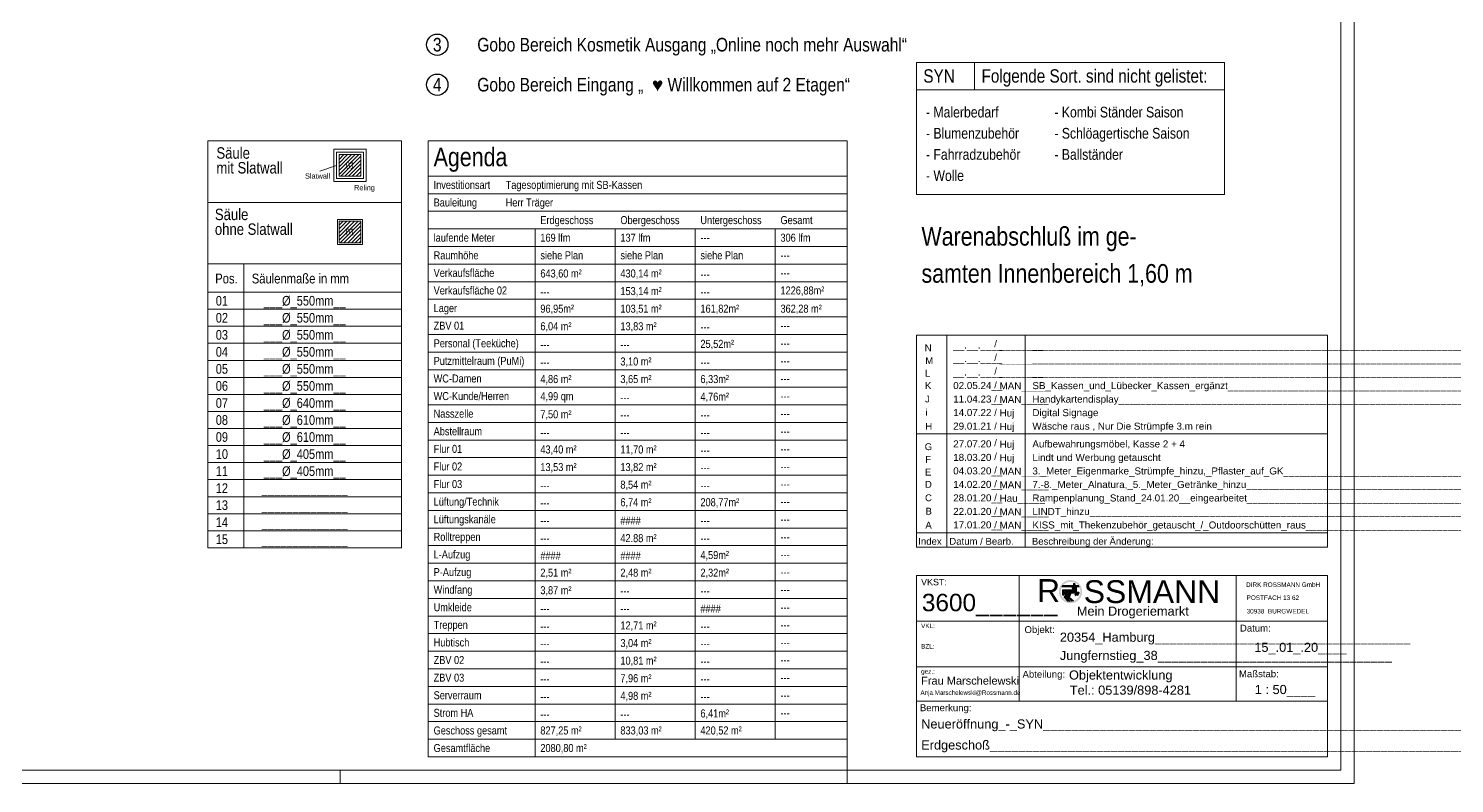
# Model space of a CAD drawing. Header units: millimetres. Extents: x 2027740 to 2136289, y -1533552 to -1491502.
# Drawn here: x 2092899 to 2119624, y -1533552 to -1519395 of the extents above; entities that cross this region are included whole.
import ezdxf
from ezdxf.enums import TextEntityAlignment as Align

# ---------------------------------------------------------------- set-up
doc = ezdxf.new("R2010")
doc.units = ezdxf.units.MM
doc.header["$MEASUREMENT"] = 0
doc.linetypes.add('DGN Style 1', pattern=[2205.244263, 3.669292, -2201.574972])
for name, color, linetype, lineweight in [('10_Einrichtung', 7, 'Continuous', 0), ('10_Einrichtung (Construction)', 7, 'Continuous', 0), ('12_Deko', 7, 'Continuous', 0), ('20_Sortimentierung', 7, 'Continuous', 0), ('20_Sortimentierung (Construction)', 7, 'Continuous', 0), ('99_Zeichenkopf', 7, 'Continuous', 0), ('99_Zeichenkopf (Construction)', 7, 'Continuous', 0)]:
    doc.layers.add(name, color=color, linetype=linetype, lineweight=lineweight)
doc.styles.add('Rossmann', font='ARIALN.TTF', dxfattribs={"height": 100})
doc.styles.add('Style-Arial', font='arial.ttf')
doc.styles.add('Style-Arial Narrow', font='ARIALN.TTF')

# ---------------------------------------------------------------- blocks, each defined once
blk = doc.blocks.new('WA')
at = {"layer": '10_Einrichtung (Construction)', "color": 5, "linetype": 'Continuous', "lineweight": 0, "style": 'Style-Arial Narrow'}
for s, p in [('Warenabschluß im ge-', (93, 206)), ('samten Innenbereich 1,60 m', (93, -490))]:
    blk.add_text(s, height=350, dxfattribs=at).set_placement(p)
blk = doc.blocks.new('Säule')
at = {"layer": '99_Zeichenkopf', "linetype": 'Continuous', "lineweight": 0}
h = blk.add_hatch(dxfattribs=at)
h.set_pattern_fill('HATCH', color=9, style=0, pattern_type=2)
h.set_pattern_definition([(45, (-836.46, 7182.084), (-35.3553, 35.3553), [])])
h.paths.add_polyline_path([(-1173, 7374), (-762, 7374), (-762, 6967), (-1173, 6967)])
h = blk.add_hatch(dxfattribs=at)
h.set_pattern_fill('HATCH', color=9, style=0, pattern_type=2)
h.set_pattern_definition([(45, (-883.403, 6113.01), (-35.3553, 35.3553), [])])
h.paths.add_polyline_path([(-1173, 6125), (-762, 6125), (-762, 5718), (-1173, 5718)])
at = {"layer": '99_Zeichenkopf', "color": 5, "linetype": 'Continuous', "lineweight": 0}
blk.add_line((-1218, 7170), (-1533, 7061), dxfattribs=at)
at = {"layer": '99_Zeichenkopf', "color": 253, "linetype": 'Continuous', "lineweight": 13, "flags": 128}
blk.add_lwpolyline([(-1273, 7474), (-662, 7474), (-662, 6867), (-1273, 6867)], close=True, dxfattribs=at)
at = {"layer": '99_Zeichenkopf', "color": 5, "linetype": 'Continuous', "lineweight": 13, "flags": 128}
blk.add_lwpolyline([(-1218, 7419), (-717, 7419), (-717, 6922), (-1218, 6922)], close=True, dxfattribs=at)
at = {"layer": '99_Zeichenkopf', "color": 9, "linetype": 'Continuous', "lineweight": 0, "flags": 128}
for points in [[(-1173, 7374), (-762, 7374), (-762, 6967), (-1173, 6967)], [(-1173, 6125), (-762, 6125), (-762, 5718), (-1173, 5718)]]:
    blk.add_lwpolyline(points, close=True, dxfattribs=at)
at = {"layer": '99_Zeichenkopf', "color": 7, "linetype": 'Continuous', "lineweight": 0, "flags": 128}
for points in [[(-1173, 7374), (-762, 7374), (-762, 6967), (-1173, 6967)], [(-1173, 6125), (-762, 6125), (-762, 5718), (-1173, 5718)]]:
    blk.add_lwpolyline(points, close=True, dxfattribs=at)
at = {"layer": '99_Zeichenkopf', "color": 7, "linetype": 'Continuous', "lineweight": 13, "flags": 128}
blk.add_lwpolyline([(-1203, 6155), (-732, 6155), (-732, 5688), (-1203, 5688)], close=True, dxfattribs=at)
at = {"layer": '99_Zeichenkopf (Construction)', "color": 7, "linetype": 'Continuous', "lineweight": 0, "flags": 128}
for points in [[(-3634, 7630), (0, 7630), (0, 6477), (-3634, 6477)], [(-3634, 6477), (0, 6477), (0, 5324), (-3634, 5324)], [(-3634, 5324), (-2955, 5324), (-2955, 0), (-3634, 0)], [(-3634, 5324), (0, 5324), (0, 4792), (-3634, 4792)], [(-3634, 4792), (0, 4792), (0, 4473), (-3634, 4473)], [(0, 4792), (-2955, 4792), (-2955, 0), (0, 0)], [(-3634, 4473), (0, 4473), (0, 4153), (-3634, 4153)], [(-3634, 4153), (0, 4153), (0, 3834), (-3634, 3834)], [(-3634, 3834), (0, 3834), (0, 3514), (-3634, 3514)], [(-3634, 3514), (0, 3514), (0, 3195), (-3634, 3195)], [(-3634, 3195), (0, 3195), (0, 2875), (-3634, 2875)], [(-3634, 2875), (0, 2875), (0, 2556), (-3634, 2556)], [(-3634, 2556), (0, 2556), (0, 2236), (-3634, 2236)], [(-3634, 2236), (0, 2236), (0, 1917), (-3634, 1917)], [(-3634, 1917), (0, 1917), (0, 1597), (-3634, 1597)], [(-3634, 1597), (0, 1597), (0, 1278), (-3634, 1278)], [(-3634, 1278), (0, 1278), (0, 958), (-3634, 958)], [(-3634, 958), (0, 958), (0, 639), (-3634, 639)], [(-3634, 639), (0, 639), (0, 319), (-3634, 319)], [(-3634, 319), (0, 319), (0, 0), (-3634, 0)]]:
    blk.add_lwpolyline(points, close=True, dxfattribs=at)
at = {"layer": '99_Zeichenkopf', "color": 5, "linetype": 'Continuous', "lineweight": 13, "style": 'Rossmann'}
for p in [(-968, 7170), (-968, 5922)]:
    blk.add_text('01', height=122.4, dxfattribs=at).set_placement(p, align=Align.MIDDLE_CENTER)
blk.add_text('Slatwall', height=100, dxfattribs=at).set_placement((-1811, 7022), align=Align.TOP_LEFT)
at = {"layer": '99_Zeichenkopf', "color": 253, "linetype": 'Continuous', "lineweight": 13, "style": 'Rossmann'}
blk.add_text('Reling', height=100, dxfattribs=at).set_placement((-891, 6804), align=Align.TOP_LEFT)
at = {"layer": '99_Zeichenkopf', "color": 7, "linetype": 'Continuous', "lineweight": 0, "style": 'Rossmann'}
for s, height, p in [('Säule', 214.2, (-3500, 6359)), ('ohne Slatwall', 214.22, (-3500, 6082))]:
    blk.add_text(s, height=height, dxfattribs=at).set_placement(p, align=Align.TOP_LEFT)
at = {"layer": '99_Zeichenkopf', "color": 7, "linetype": 'Continuous', "lineweight": 0, "insert": (-3471, 7510), "char_height": 214.22, "attachment_point": 1, "line_spacing_factor": 0.776525, "style": 'Rossmann'}
blk.add_mtext('Säule\\Pmit Slatwall', dxfattribs=at)
at = {"layer": '99_Zeichenkopf', "color": 7, "linetype": 'Continuous', "lineweight": 0, "style": 'Style-Arial Narrow'}
for p in [(-1817, 4632), (-1817, 4313), (-1817, 3993), (-1817, 3674), (-1817, 3354), (-1817, 3035), (-1817, 2715), (-1817, 2396), (-1817, 2077), (-1817, 1757), (-1817, 1438), (-1817, 1118), (-1817, 799), (-1817, 479), (-1817, 160)]:
    blk.add_attdef('Säule_0', text='', height=180, dxfattribs=at).set_placement(p, align=Align.MIDDLE_CENTER)
at = {"layer": '99_Zeichenkopf (Construction)', "color": 7, "linetype": 'Continuous', "lineweight": 0}
for s, height, style, p in [('Pos.', 183.6, 'Style-Arial Narrow', (-3283, 5049)), ('Säulenmaße in mm', 183.61, 'Rossmann', (-1897, 5049)), ('01', 180, 'Rossmann', (-3369, 4632)), ('02', 180, 'Style-Arial Narrow', (-3369, 4313)), ('03', 180, 'Style-Arial Narrow', (-3369, 3993)), ('04', 180, 'Style-Arial Narrow', (-3369, 3674)), ('05', 180, 'Style-Arial Narrow', (-3369, 3354)), ('06', 180, 'Style-Arial Narrow', (-3369, 3035)), ('07', 180, 'Style-Arial Narrow', (-3369, 2715)), ('08', 180, 'Style-Arial Narrow', (-3369, 2396)), ('09', 180, 'Style-Arial Narrow', (-3369, 2077)), ('10', 180, 'Style-Arial Narrow', (-3369, 1757)), ('11', 180, 'Style-Arial Narrow', (-3369, 1438)), ('12', 180, 'Style-Arial Narrow', (-3369, 1118)), ('13', 180, 'Style-Arial Narrow', (-3369, 799)), ('14', 180, 'Style-Arial Narrow', (-3369, 479)), ('15', 180, 'Style-Arial Narrow', (-3369, 160))]:
    blk.add_text(s, height=height, dxfattribs=dict(at, style=style)).set_placement(p, align=Align.MIDDLE_CENTER)
blk = doc.blocks.new('A0+1')
at = {"layer": '99_Zeichenkopf', "lineweight": 0}
for p, q in [((-18750, -250), (-18750, 0)), ((-9250, -250), (-9250, 250))]:
    blk.add_line(p, q, dxfattribs=at)
at = {"layer": '99_Zeichenkopf', "lineweight": 0, "flags": 128}
for points in [[(-67250, 41800), (250, 41800), (250, -250), (-67250, -250)], [(-66250, 41550), (0, 41550), (0, 0), (-66250, 0)]]:
    blk.add_lwpolyline(points, close=True, dxfattribs=at)
blk = doc.blocks.new('SYN')
at = {"layer": '20_Sortimentierung (Construction)', "color": 7, "lineweight": 13}
for p, q in [((1087, 0), (1087, -515)), ((0, -2474), (5769, -2474))]:
    blk.add_line(p, q, dxfattribs=at)
at = {"layer": '20_Sortimentierung (Construction)', "color": 7, "linetype": 'Continuous', "lineweight": 13}
for p, q in [((0, -515), (0, -2474)), ((5769, -515), (5769, -2474))]:
    blk.add_line(p, q, dxfattribs=at)
at = {"layer": '20_Sortimentierung (Construction)', "color": 7, "linetype": 'Continuous', "lineweight": 13, "flags": 128}
blk.add_lwpolyline([(0, 0), (5769, 0), (5769, -515), (0, -515)], close=True, dxfattribs=at)
at = {"layer": '20_Sortimentierung (Construction)', "color": 7, "linetype": 'Continuous', "lineweight": 13, "style": 'Rossmann'}
blk.add_text('SYN', height=250, dxfattribs=at).set_placement((128, -128), align=Align.TOP_LEFT)
at = {"layer": '20_Sortimentierung (Construction)', "color": 5, "linetype": 'Continuous', "lineweight": 13, "style": 'Rossmann'}
blk.add_text('Folgende Sort. sind nicht gelistet:', height=250, dxfattribs=at).set_placement((1218, -128), align=Align.TOP_LEFT)
at = {"layer": '20_Sortimentierung (Construction)', "color": 7, "lineweight": 13, "char_height": 200, "attachment_point": 1, "line_spacing_factor": 1.190551, "style": 'Rossmann'}
for s, insert in [('- Malerbedarf\\P- Blumenzubehör\\P- Fahrradzubehör\\P- Wolle', (177, -831)), ('- Kombi Ständer Saison\\P- Schlöagertische Saison\\P- Ballständer\\P', (2583, -831))]:
    blk.add_mtext(s, dxfattribs=dict(at, insert=insert))
blk = doc.blocks.new('*U709')
at = {"layer": '99_Zeichenkopf (Construction)', "color": 7, "linetype": 'Continuous', "lineweight": 13}
for p, q in [((-3925, 5750), (-3925, -5800)), ((-3925, 5750), (3925, 5750)), ((3925, 5750), (3925, -5800)), ((-3925, 5090), (3925, 5090)), ((-3925, 4760), (3925, 4760)), ((-3925, 4430), (3925, 4430)), ((-1925, 4100), (-1925, -5800)), ((-425, 4100), (-425, -5470)), ((1075, 4100), (1075, -5470)), ((2575, 4100), (2575, -5470)), ((-3925, -5140), (3925, -5140)), ((-3925, -5470), (3925, -5470)), ((-3925, -5800), (3925, -5800))]:
    blk.add_line(p, q, dxfattribs=at)
at = {"layer": '99_Zeichenkopf (Construction)', "color": 7, "linetype": 'Continuous', "lineweight": 0}
for p, q in [((-3925, 4100), (3925, 4100)), ((-3925, 3770), (3925, 3770)), ((-3925, 3440), (3925, 3440)), ((-3925, 3110), (3925, 3110)), ((-3925, 2780), (3925, 2780)), ((-3925, 2450), (3925, 2450)), ((-3925, 2120), (3925, 2120)), ((-3925, 1790), (3925, 1790)), ((-3925, 1460), (3925, 1460)), ((-3925, 1130), (3925, 1130)), ((-3925, 800), (3925, 800)), ((-3925, 470), (3925, 470)), ((-3925, 140), (3925, 140)), ((-3925, -190), (3925, -190)), ((-3925, -520), (3925, -520)), ((-3925, -850), (3925, -850)), ((-3925, -1180), (3925, -1180)), ((-3925, -1510), (3925, -1510)), ((-3925, -1840), (3925, -1840)), ((-3925, -2170), (3925, -2170)), ((-3925, -2500), (3925, -2500)), ((-3925, -2830), (3925, -2830)), ((-3925, -3160), (3925, -3160)), ((-3925, -3490), (3925, -3490)), ((-3925, -3820), (3925, -3820)), ((-3925, -3820), (3925, -3820)), ((-3925, -4150), (3925, -4150)), ((-3925, -4480), (3925, -4480)), ((-3925, -4810), (3925, -4810))]:
    blk.add_line(p, q, dxfattribs=at)
at = {"layer": '99_Zeichenkopf (Construction)', "color": 1, "linetype": 'Continuous', "lineweight": 13, "style": 'Style-Arial Narrow'}
blk.add_text('Agenda', height=350, dxfattribs=at).set_placement((-3825, 5450), align=Align.MIDDLE_LEFT)
at = {"layer": '99_Zeichenkopf (Construction)', "color": 7, "linetype": 'Continuous', "lineweight": 0, "style": 'Style-Arial Narrow'}
for s, p in [('Investitionsart', (-3825, 4925)), ('Tagesoptimierung mit SB-Kassen', (-2475, 4925)), ('Bauleitung', (-3825, 4595)), ('Herr Träger', (-2475, 4595)), ('Erdgeschoss', (-1825, 4265)), ('Obergeschoss', (-325, 4265)), ('Untergeschoss', (1175, 4265)), ('Gesamt', (2675, 4265)), ('laufende Meter', (-3825, 3935)), ('169 lfm', (-1825, 3935)), ('137 lfm', (-325, 3935)), ('306 lfm', (2675, 3935)), ('---', (1175, 3935)), ('Raumhöhe', (-3825, 3605)), ('siehe Plan', (-1825, 3605)), ('siehe Plan', (-325, 3605)), ('siehe Plan', (1175, 3605)), ('---', (2675, 3605)), ('Verkaufsfläche', (-3825, 3275)), ('---', (2675, 3275)), ('Verkaufsfläche 02', (-3825, 2945)), ('1226,88m²', (2675, 2945)), ('Lager', (-3825, 2615)), ('ZBV 01', (-3825, 2285)), ('---', (2675, 2285)), ('Personal (Teeküche)', (-3825, 1955)), ('---', (2675, 1955)), ('Putzmittelraum (PuMi)', (-3825, 1625)), ('---', (2675, 1625)), ('WC-Damen', (-3825, 1295)), ('---', (2675, 1295)), ('WC-Kunde/Herren', (-3825, 965)), ('---', (2675, 965)), ('Nasszelle', (-3825, 635)), ('---', (2675, 635)), ('Abstellraum', (-3825, 305)), ('---', (2675, 305)), ('Flur 01', (-3825, -25)), ('---', (2675, -25)), ('Flur 02', (-3825, -355)), ('---', (2675, -355)), ('Flur 03', (-3825, -685)), ('---', (2675, -685)), ('Lüftung/Technik', (-3825, -1015)), ('---', (2675, -1015)), ('Lüftungskanäle', (-3825, -1345)), ('Rolltreppen', (-3825, -1675)), ('---', (2675, -1345)), ('---', (2675, -1675)), ('L-Aufzug', (-3825, -2005)), ('---', (2675, -2005)), ('P-Aufzug', (-3825, -2335)), ('---', (2675, -2335)), ('Windfang', (-3825, -2665)), ('Umkleide', (-3825, -2995)), ('---', (2675, -2665)), ('---', (2675, -2995)), ('Treppen', (-3825, -3325)), ('---', (2675, -3325)), ('Hubtisch', (-3825, -3655)), ('---', (2675, -3655)), ('ZBV 02', (-3825, -3985)), ('---', (2675, -3985)), ('ZBV 03', (-3825, -4315)), ('---', (2675, -4315)), ('Serverraum', (-3825, -4645)), ('---', (2675, -4645)), ('Strom HA', (-3825, -4975)), ('---', (2675, -4975)), ('Geschoss gesamt', (-3825, -5305)), ('827,25 m²', (-1825, -5305)), ('833,03 m²', (-325, -5305)), ('420,52 m²', (1175, -5305)), ('Gesamtfläche', (-3825, -5635)), ('2080,80 m²', (-1825, -5635))]:
    blk.add_text(s, height=150, dxfattribs=at).set_placement(p, align=Align.MIDDLE_LEFT)
at = {"layer": '99_Zeichenkopf (Construction)', "color": 7, "linetype": 'Continuous', "insert": (-1825, 3250), "char_height": 150, "attachment_point": 4, "line_spacing_factor": 0.6, "style": 'Style-Arial Narrow'}
blk.add_mtext('643,60 m²', dxfattribs=at)
at = {"layer": '99_Zeichenkopf (Construction)', "color": 7, "linetype": 'Continuous', "lineweight": 0, "char_height": 150, "attachment_point": 4, "line_spacing_factor": 0.6, "style": 'Style-Arial Narrow'}
for s, insert in [('430,14 m²', (-325, 3250)), ('---', (1175, 3250)), ('153,14 m²', (-325, 2920)), ('---', (-1825, 2920)), ('96,95m²', (-1825, 2590)), ('103,51 m²', (-325, 2590)), ('---', (1175, 2920)), ('161,82m²', (1175, 2590)), ('362,28 m²', (2675, 2590)), ('13,83 m²', (-325, 2260)), ('---', (1175, 2260)), ('---', (-1825, 1930)), ('---', (-325, 1930)), ('25,52m²', (1175, 1930)), ('3,10 m²', (-325, 1600)), ('4,86 m²', (-1825, 1270)), ('---', (-1825, 1600)), ('3,65 m²', (-325, 1270)), ('---', (1175, 1600)), ('6,33m²', (1175, 1270)), ('4,99 qm', (-1825, 940)), ('---', (-325, 940)), ('4,76m²', (1175, 940)), ('7,50 m²', (-1825, 610)), ('---', (-325, 610)), ('---', (1175, 610)), ('---', (-1825, 280)), ('---', (-325, 280)), ('---', (1175, 280)), ('43,40 m²', (-1825, -50)), ('11,70 m²', (-325, -50)), ('---', (1175, -50)), ('13,53 m²', (-1825, -380)), ('13,82 m²', (-325, -380)), ('---', (1175, -380)), ('---', (-1825, -710)), ('8,54 m²', (-325, -710)), ('---', (1175, -710)), ('6,74 m²', (-325, -1040)), ('208,77m²', (1175, -1040)), ('####', (-325, -1370)), ('---', (-1825, -1370)), ('---', (1175, -1370)), ('---', (-1825, -1700)), ('42.88 m²', (-325, -1700)), ('---', (1175, -1700)), ('####', (-1825, -2030)), ('####', (-325, -2030)), ('4,59m²', (1175, -2030)), ('2,51 m²', (-1825, -2360)), ('2,48 m²', (-325, -2360)), ('2,32m²', (1175, -2360)), ('3,87 m²', (-1825, -2690)), ('---', (-325, -2690)), ('---', (1175, -2690)), ('---', (-1825, -3020)), ('---', (-325, -3020)), ('####', (1175, -3020)), ('---', (-1825, -3350)), ('12,71 m²', (-325, -3350)), ('---', (1175, -3350)), ('---', (-1825, -3680)), ('3,04 m²', (-325, -3680)), ('---', (1175, -3680)), ('10,81 m²', (-325, -4010)), ('---', (-1825, -4010)), ('7,96 m²', (-325, -4340)), ('---', (1175, -4010)), ('---', (-1825, -4340)), ('---', (1175, -4340)), ('---', (-1825, -4670)), ('4,98 m²', (-325, -4670)), ('---', (1175, -4670)), ('---', (-1825, -5000)), ('---', (-325, -5000)), ('6,41m²', (1175, -5000))]:
    blk.add_mtext(s, dxfattribs=dict(at, insert=insert))
at = {"layer": '99_Zeichenkopf (Construction)', "linetype": 'Continuous', "lineweight": 0, "char_height": 150, "attachment_point": 4, "line_spacing_factor": 0.6, "style": 'Style-Arial Narrow'}
for s, insert in [('6,04 m²', (-1825, 2260)), ('---', (-1825, -1040))]:
    blk.add_mtext(s, dxfattribs=dict(at, insert=insert))
blk = doc.blocks.new('*U967')
at = {"layer": '99_Zeichenkopf', "linetype": 'Continuous', "lineweight": 13}
h = blk.add_hatch(color=12, dxfattribs=at)
edge = h.paths.add_edge_path()
edge.add_arc((-19.27, 1.42), 4.36, 0, 360)
edge = h.paths.add_edge_path(flags=16)
edge.add_arc((-19.27, 1.42), 3.67, 0, 360)
at = {"layer": '99_Zeichenkopf', "linetype": 'Continuous', "lineweight": 13, "extrusion": (0, 0, -1)}
blk.add_hatch(color=12, dxfattribs=at).paths.add_polyline_path([(18.85, 3.25), (18.25, 2.12), (22.33, 2.12), (22.33, 0.2), (21.95, -0.08), (21.95, 1.67), (21.43, 1.58), (21.71, 1.02), (21.71, 0.59), (21.24, 0.19), (21.71, -0.63), (20.25, -2.11), (19.38, -2.27), (20.92, -0.74), (20.2, 0.73), (19.89, 0.73), (20.53, -0.55), (18.75, -2.23), (18.2, -2.1), (19.65, -0.78), (19.55, -0.39), (18.99, 0.78), (17.39, 0.78), (17.28, 0.63), (17.66, 0.27), (17.31, -0.22), (16.94, 0.67), (16.56, 0.67), (16.83, 0.25), (16.49, -0.1), (16.05, 0.77), (16.05, 0.9), (16.15, 1.04), (16.25, 1.16), (17.08, 1.16), (17.08, 3.23)])
at = {"layer": '99_Zeichenkopf', "linetype": 'Continuous', "lineweight": 13}
blk.add_hatch(color=12, dxfattribs=at).paths.add_polyline_path([(-18.28, 3.7), (-18.15, 3.77), (-18.17, 3.9), (-18.15, 4.3), (-18, 4.4), (-17.82, 4.43), (-17.67, 4.33), (-17.58, 4.12), (-17.69, 3.92), (-17.81, 3.8), (-17.76, 3.7)])
at = {"layer": '99_Zeichenkopf', "color": 12, "linetype": 'Continuous', "lineweight": 13}
for points in [[(-22.16, 3.7), (-16.39, 3.7), (-16.07, 3.24), (-22.47, 3.24)], [(-18.85, 3.25), (-18.25, 2.12), (-22.33, 2.12), (-22.33, 0.2), (-21.95, -0.08), (-21.95, 1.67), (-21.43, 1.58), (-21.71, 1.02), (-21.71, 0.59), (-21.24, 0.19), (-21.71, -0.63), (-20.25, -2.11), (-19.38, -2.27), (-20.92, -0.74), (-20.2, 0.73), (-19.89, 0.73), (-20.53, -0.55), (-18.75, -2.23), (-18.2, -2.1), (-19.65, -0.78), (-19.55, -0.39), (-18.99, 0.78), (-17.39, 0.78), (-17.28, 0.63), (-17.66, 0.27), (-17.31, -0.22), (-16.94, 0.67), (-16.56, 0.67), (-16.83, 0.25), (-16.49, -0.1), (-16.05, 0.77), (-16.05, 0.9), (-16.15, 1.04), (-16.25, 1.16), (-17.08, 1.16), (-17.08, 3.23)], [(-18.28, 3.7), (-18.15, 3.77), (-18.17, 3.9), (-18.15, 4.3), (-18, 4.4), (-17.82, 4.43), (-17.67, 4.33), (-17.58, 4.12), (-17.69, 3.92), (-17.81, 3.8), (-17.76, 3.7)]]:
    blk.add_lwpolyline(points, close=True, dxfattribs=at)
blk.add_solid([(-22.16, 3.7), (-16.39, 3.7), (-22.47, 3.24), (-16.07, 3.24)], dxfattribs=at)
at = {"layer": '99_Zeichenkopf (Construction)', "color": 7, "linetype": 'Continuous', "lineweight": 13}
for p, q in [((-65.61, 60.55), (-65.61, 18.13)), ((-36.28, 60.55), (-36.28, 18.13)), ((-38.5, 7.42), (-38.5, -39.63)), ((42.78, 7.42), (42.78, -39.63)), ((-77, -9.69), (77, -9.69)), ((-77, -26.8), (77, -26.8))]:
    blk.add_line(p, q, dxfattribs=at)
at = {"layer": '99_Zeichenkopf (Construction)', "color": 7, "linetype": 'Continuous', "lineweight": 13, "flags": 128}
for points in [[(-77, 23.48), (77, 23.48), (77, 60.55), (-77, 60.55)], [(-77, 18.13), (77, 18.13), (77, 23.48), (-77, 23.48)], [(77, -39.63), (-77, -39.63), (-77, 7.42), (77, 7.42)], [(-77, -39.63), (77, -39.63), (77, -60.55), (-77, -60.55)]]:
    blk.add_lwpolyline(points, close=True, dxfattribs=at)
at = {"layer": '99_Zeichenkopf', "color": 7, "linetype": 'Continuous', "lineweight": 0, "style": 'Style-Arial'}
blk.add_text('Anja.Marschelewski@Rossmann.de', height=1.6732, dxfattribs=at).set_placement((-75.51, -37.31))
at = {"layer": '99_Zeichenkopf (Construction)', "color": 7, "linetype": 'Continuous', "lineweight": 0, "style": 'Style-Arial'}
for s, height, p in [('G', 2.57, (-73.93, 57.05)), ('27.07.20', 2.635, (-63.25, 58.14)), ('/', 2.57, (-47.87, 58.53)), ('/', 2.57, (-47.87, 53.4)), ('Huj', 2.635, (-45.86, 57.99)), ('Aufbewahrungsmöbel, Kasse 2 + 4', 2.6351, (-33.57, 58.11)), ('F', 2.57, (-73.71, 52.25)), ('18.03.20', 2.635, (-63.25, 53.07)), ('/', 2.57, (-47.87, 48.27)), ('Huj', 2.635, (-45.86, 52.93)), ('Lindt und Werbung getauscht', 2.6351, (-33.57, 53.04)), ('E', 2.57, (-73.83, 47.53)), ('D', 2.57, (-73.84, 42.91)), ('/', 2.57, (-47.87, 43.13)), ('C', 2.57, (-73.82, 37.89)), ('/', 2.57, (-47.87, 38)), ('B', 2.57, (-73.63, 32.86)), ('/', 2.57, (-47.87, 32.87)), ('A', 2.57, (-73.69, 27.64)), ('/', 2.57, (-47.87, 27.73)), ('Index', 2.567, (-76.34, 21.56)), ('Datum / Bearb.', 2.5667, (-64.7, 21.56)), ('Beschreibung der Änderung:', 2.5667, (-33.75, 21.56))]:
    blk.add_text(s, height=height, dxfattribs=at).set_placement(p, align=Align.TOP_LEFT)
for s, height, p in [('VKST:', 2.398, (-75.29, 3.8)), ('VKL:', 1.711, (-75.29, -12.26)), ('Objekt:', 2.567, (-36.52, -14.12)), ('Datum:', 2.567, (44.23, -13.57)), ('BZL:', 1.711, (-75.29, -19.96)), ('gez.:', 1.711, (-75.29, -29.37)), ('Abteilung:', 2.567, (-37.26, -30.87)), ('Maßstab:', 2.567, (43.86, -30.69)), ('Bemerkung:', 2.567, (-75.73, -43.43))]:
    blk.add_text(s, height=height, dxfattribs=at).set_placement(p)
at = {"layer": '99_Zeichenkopf (Construction)', "color": 12, "linetype": 'Continuous', "lineweight": 0, "style": 'Style-Arial'}
for s, height, p in [('R', 8.56, (-31.84, -2.47)), ('SSMANN', 8.556, (-14.32, -2.87))]:
    blk.add_text(s, height=height, dxfattribs=at).set_placement(p)
at = {"layer": '99_Zeichenkopf (Construction)', "color": 7, "linetype": 'DGN Style 1', "lineweight": 13, "style": 'Style-Arial'}
for s, p in [('DIRK ROSSMANN GmbH', (46.55, 3.16)), ('POSTFACH 13 62', (46.73, -1.72)), ('30938  BURGWEDEL', (46.73, -6.79))]:
    blk.add_text(s, height=1.7111, dxfattribs=at).set_placement(p)
at = {"layer": '99_Zeichenkopf (Construction)', "color": 251, "linetype": 'Continuous', "lineweight": 0, "style": 'Style-Arial'}
blk.add_text('Mein Drogeriemarkt', height=3.4222, dxfattribs=at).set_placement((-16.91, -7.61))
at = {"layer": '99_Zeichenkopf (Construction)', "color": 7, "linetype": 'Continuous', "lineweight": 13, "style": 'Style-Arial'}
for s, height, p in [('Frau Marschelewski', 2.9533, (-75.29, -33.46)), ('Objektentwicklung', 3.4222, (-19.84, -31.57)), ('Tel.: 05139/898-4281', 3.4222, (-19.55, -37.24))]:
    blk.add_text(s, height=height, dxfattribs=at).set_placement(p)
at = {"layer": '99_Zeichenkopf (Construction)', "color": 7, "linetype": 'Continuous', "lineweight": 0, "line_spacing_factor": 0.6, "style": 'Style-Arial'}
for s, insert, char_height, attachment_point in [('04.03.20__', (-63.25, 48.01), 2.635, 1), ('14.02.20__', (-63.25, 42.94), 2.635, 1), ('28.01.20__', (-63.25, 37.88), 2.635, 1), ('22.01.20__', (-63.25, 32.81), 2.635, 1), ('17.01.20__', (-63.25, 27.75), 2.635, 1), ('15_.01_.20____', (49.62, -22.17), 3.4222, 7), ('1 : 50____', (49.81, -38), 3.422, 7)]:
    blk.add_mtext(s, dxfattribs=dict(at, insert=insert, char_height=char_height, attachment_point=attachment_point))
at = {"layer": '99_Zeichenkopf (Construction)', "color": 7, "linetype": 'Continuous', "lineweight": 0, "style": 'Style-Arial'}
for p in [(-45.86, 47.86), (-45.86, 42.8), (-33.57, 47.98), (-33.57, 42.91), (-45.86, 37.73), (-33.57, 37.85), (-45.86, 32.67), (-33.57, 32.78), (-45.86, 27.6), (-33.57, 27.72)]:
    blk.add_attdef('*U984_0', text='', height=2.64, dxfattribs=at).set_placement(p, align=Align.TOP_LEFT)
for p, height in [((-75, -5.95), 6.54), ((-23.27, -17.39), 3.42), ((-23.27, -24.23), 3.42)]:
    blk.add_attdef('*U984_0', p, '', height=height, dxfattribs=at)
at = {"layer": '99_Zeichenkopf (Construction)', "color": 7, "linetype": 'Continuous', "lineweight": 13, "style": 'Style-Arial'}
for p in [(-75.25, -49.93), (-75.25, -57.81)]:
    blk.add_attdef('*U984_0', p, '', height=3.42, dxfattribs=at)
blk = doc.blocks.new('MAN')
at = {"layer": '99_Zeichenkopf', "color": 12, "linetype": 'Continuous', "lineweight": 13}
ref = blk.add_blockref('*U967', (-77, 60.55), dxfattribs=at)
ref.add_attrib('*U984_0', '3600______', (-152, 54.6), dxfattribs={"layer": '99_Zeichenkopf (Construction)', "color": 7, "linetype": 'Continuous', "lineweight": 0, "height": 6.538, "style": 'Style-Arial'})
ref.add_attrib('*U984_0', '20354_Hamburg____________________________________', (-100.27, 43.16), dxfattribs={"layer": '99_Zeichenkopf (Construction)', "color": 7, "linetype": 'Continuous', "lineweight": 0, "height": 3.4222, "style": 'Style-Arial'})
ref.add_attrib('*U984_0', 'Jungfernstieg_38_________________________________', (-100.27, 36.32), dxfattribs={"layer": '99_Zeichenkopf (Construction)', "color": 7, "linetype": 'Continuous', "lineweight": 0, "height": 3.4222, "style": 'Style-Arial'})
ref.add_attrib('*U984_0', 'Neueröffnung_-_SYN_________________________________________________________________________________________________', (-152.25, 10.62), dxfattribs={"layer": '99_Zeichenkopf (Construction)', "color": 7, "linetype": 'Continuous', "lineweight": 13, "height": 3.42222, "style": 'Style-Arial'})
ref.add_attrib('*U984_0', 'Erdgeschoß_________________________________________________________________________________________________________', (-152.25, 2.74), dxfattribs={"layer": '99_Zeichenkopf (Construction)', "color": 7, "linetype": 'Continuous', "lineweight": 13, "height": 3.42222, "style": 'Style-Arial'})
ref.add_attrib('*U984_0', 'MAN_____', dxfattribs={"layer": '99_Zeichenkopf (Construction)', "color": 7, "linetype": 'Continuous', "lineweight": 0, "height": 2.635, "style": 'Style-Arial'}).set_placement((-122.86, 88.15), align=Align.TOP_LEFT)
ref.add_attrib('*U984_0', 'MAN_____', dxfattribs={"layer": '99_Zeichenkopf (Construction)', "color": 7, "linetype": 'Continuous', "lineweight": 0, "height": 2.635, "style": 'Style-Arial'}).set_placement((-122.86, 93.22), align=Align.TOP_LEFT)
ref.add_attrib('*U984_0', 'Hau_____', dxfattribs={"layer": '99_Zeichenkopf (Construction)', "color": 7, "linetype": 'Continuous', "lineweight": 0, "height": 2.635, "style": 'Style-Arial'}).set_placement((-122.86, 98.28), align=Align.TOP_LEFT)
ref.add_attrib('*U984_0', 'MAN_____', dxfattribs={"layer": '99_Zeichenkopf (Construction)', "color": 7, "linetype": 'Continuous', "lineweight": 0, "height": 2.635, "style": 'Style-Arial'}).set_placement((-122.86, 103.35), align=Align.TOP_LEFT)
ref.add_attrib('*U984_0', 'MAN_____', dxfattribs={"layer": '99_Zeichenkopf (Construction)', "color": 7, "linetype": 'Continuous', "lineweight": 0, "height": 2.635, "style": 'Style-Arial'}).set_placement((-122.86, 108.41), align=Align.TOP_LEFT)
ref.add_attrib('*U984_0', 'KISS_mit_Thekenzubehör_getauscht_/_Outdoorschütten_raus_____________________________________________', dxfattribs={"layer": '99_Zeichenkopf (Construction)', "color": 7, "linetype": 'Continuous', "lineweight": 0, "height": 2.6351, "style": 'Style-Arial'}).set_placement((-110.57, 88.27), align=Align.TOP_LEFT)
ref.add_attrib('*U984_0', 'LINDT_hinzu_________________________________________________________________________________________', dxfattribs={"layer": '99_Zeichenkopf (Construction)', "color": 7, "linetype": 'Continuous', "lineweight": 0, "height": 2.6351, "style": 'Style-Arial'}).set_placement((-110.57, 93.33), align=Align.TOP_LEFT)
ref.add_attrib('*U984_0', 'Rampenplanung_Stand_24.01.20__eingearbeitet_________________________________________________________', dxfattribs={"layer": '99_Zeichenkopf (Construction)', "color": 7, "linetype": 'Continuous', "lineweight": 0, "height": 2.6351, "style": 'Style-Arial'}).set_placement((-110.57, 98.4), align=Align.TOP_LEFT)
ref.add_attrib('*U984_0', '7.-8._Meter_Alnatura,_5._Meter_Getränke_hinzu_______________________________________________________', dxfattribs={"layer": '99_Zeichenkopf (Construction)', "color": 7, "linetype": 'Continuous', "lineweight": 0, "height": 2.6351, "style": 'Style-Arial'}).set_placement((-110.57, 103.46), align=Align.TOP_LEFT)
ref.add_attrib('*U984_0', '3._Meter_Eigenmarke_Strümpfe_hinzu,_Pflaster_auf_GK_________________________________________________', dxfattribs={"layer": '99_Zeichenkopf (Construction)', "color": 7, "linetype": 'Continuous', "lineweight": 0, "height": 2.6351, "style": 'Style-Arial'}).set_placement((-110.57, 108.53), align=Align.TOP_LEFT)
blk = doc.blocks.new('*U969')
at = {"layer": '99_Zeichenkopf (Construction)', "color": 7, "linetype": 'Continuous', "lineweight": 13}
for p, q in [((-65.61, 18.53), (-65.61, -18.53)), ((-36.28, 18.53), (-36.28, -18.53))]:
    blk.add_line(p, q, dxfattribs=at)
at = {"layer": '99_Zeichenkopf (Construction)', "color": 7, "linetype": 'Continuous', "lineweight": 13, "flags": 128}
blk.add_lwpolyline([(-77, -18.53), (77, -18.53), (77, 18.53), (-77, 18.53)], close=True, dxfattribs=at)
at = {"layer": '99_Zeichenkopf (Construction)', "color": 7, "linetype": 'Continuous', "lineweight": 0, "style": 'Style-Arial'}
for s, height, p in [('/', 2.57, (-47.87, 16.52)), ('N', 2.57, (-73.93, 15.04)), ('/', 2.57, (-47.87, 11.38)), ('L', 2.57, (-73.83, 5.51)), ('M', 2.57, (-73.71, 10.24)), ('/', 2.57, (-47.87, 6.25)), ('K', 2.57, (-73.84, 0.9)), ('/', 2.57, (-47.87, 1.12)), ('J', 2.57, (-73.82, -4.13)), ('/', 2.57, (-47.87, -4.02)), ('i', 2.57, (-73.63, -9.16)), ('14.07.22', 2.635, (-63.25, -9.2)), ('/', 2.57, (-47.87, -9.15)), ('Huj', 2.635, (-45.86, -9.35)), ('Digital Signage', 2.6351, (-33.57, -9.23)), ('H', 2.57, (-73.69, -14.38)), ('29.01.21', 2.635, (-63.25, -14.27)), ('/', 2.57, (-47.87, -14.28)), ('Huj', 2.635, (-45.86, -14.41)), ('Wäsche raus , Nur Die Strümpfe 3.m rein', 2.6351, (-33.57, -14.3))]:
    blk.add_text(s, height=height, dxfattribs=at).set_placement(p, align=Align.TOP_LEFT)
at = {"layer": '99_Zeichenkopf (Construction)', "color": 7, "linetype": 'Continuous', "lineweight": 0, "char_height": 2.635, "attachment_point": 1, "line_spacing_factor": 0.6, "style": 'Style-Arial'}
for s, insert in [('__.__.____', (-63.25, 16.12)), ('__.__.____', (-63.25, 11.06)), ('__.__.____', (-63.25, 5.99)), ('02.05.24__', (-63.25, 0.93)), ('11.04.23__', (-63.25, -4.14))]:
    blk.add_mtext(s, dxfattribs=dict(at, insert=insert))
at = {"layer": '99_Zeichenkopf (Construction)', "color": 7, "linetype": 'Continuous', "lineweight": 0, "style": 'Style-Arial'}
for p in [(-33.57, 16.09), (-45.86, 15.97), (-45.86, 10.91), (-33.57, 11.03), (-45.86, 5.85), (-33.57, 5.96), (-45.86, 0.78), (-33.57, 0.9), (-45.86, -4.28), (-33.57, -4.17)]:
    blk.add_attdef('*U986_0', text='', height=2.64, dxfattribs=at).set_placement(p, align=Align.TOP_LEFT)
blk = doc.blocks.new('IndEr')
at = {"layer": '99_Zeichenkopf', "color": 7, "linetype": 'Continuous', "lineweight": 13}
ref = blk.add_blockref('*U969', (-77, 18.53), dxfattribs=at)
ref.add_attrib('*U986_0', 'MAN_____', dxfattribs={"layer": '99_Zeichenkopf (Construction)', "color": 7, "linetype": 'Continuous', "lineweight": 0, "height": 2.635, "style": 'Style-Arial'}).set_placement((-122.86, 14.25), align=Align.TOP_LEFT)
ref.add_attrib('*U986_0', 'MAN_____', dxfattribs={"layer": '99_Zeichenkopf (Construction)', "color": 7, "linetype": 'Continuous', "lineweight": 0, "height": 2.635, "style": 'Style-Arial'}).set_placement((-122.86, 19.31), align=Align.TOP_LEFT)
ref.add_attrib('*U986_0', '________', dxfattribs={"layer": '99_Zeichenkopf (Construction)', "color": 7, "linetype": 'Continuous', "lineweight": 0, "height": 2.635, "style": 'Style-Arial'}).set_placement((-122.86, 24.38), align=Align.TOP_LEFT)
ref.add_attrib('*U986_0', '________', dxfattribs={"layer": '99_Zeichenkopf (Construction)', "color": 7, "linetype": 'Continuous', "lineweight": 0, "height": 2.635, "style": 'Style-Arial'}).set_placement((-122.86, 29.44), align=Align.TOP_LEFT)
ref.add_attrib('*U986_0', '________', dxfattribs={"layer": '99_Zeichenkopf (Construction)', "color": 7, "linetype": 'Continuous', "lineweight": 0, "height": 2.635, "style": 'Style-Arial'}).set_placement((-122.86, 34.51), align=Align.TOP_LEFT)
ref.add_attrib('*U986_0', 'Handykartendisplay__________________________________________________________________________________', dxfattribs={"layer": '99_Zeichenkopf (Construction)', "color": 7, "linetype": 'Continuous', "lineweight": 0, "height": 2.6351, "style": 'Style-Arial'}).set_placement((-110.57, 14.37), align=Align.TOP_LEFT)
ref.add_attrib('*U986_0', 'SB_Kassen_und_Lübecker_Kassen_ergänzt_______________________________________________________________', dxfattribs={"layer": '99_Zeichenkopf (Construction)', "color": 7, "linetype": 'Continuous', "lineweight": 0, "height": 2.6351, "style": 'Style-Arial'}).set_placement((-110.57, 19.43), align=Align.TOP_LEFT)
ref.add_attrib('*U986_0', '____________________________________________________________________________________________________', dxfattribs={"layer": '99_Zeichenkopf (Construction)', "color": 7, "linetype": 'Continuous', "lineweight": 0, "height": 2.6351, "style": 'Style-Arial'}).set_placement((-110.57, 24.5), align=Align.TOP_LEFT)
ref.add_attrib('*U986_0', '____________________________________________________________________________________________________', dxfattribs={"layer": '99_Zeichenkopf (Construction)', "color": 7, "linetype": 'Continuous', "lineweight": 0, "height": 2.6351, "style": 'Style-Arial'}).set_placement((-110.57, 29.56), align=Align.TOP_LEFT)
ref.add_attrib('*U986_0', '____________________________________________________________________________________________________', dxfattribs={"layer": '99_Zeichenkopf (Construction)', "color": 7, "linetype": 'Continuous', "lineweight": 0, "height": 2.6351, "style": 'Style-Arial'}).set_placement((-110.57, 34.63), align=Align.TOP_LEFT)

msp = doc.modelspace()

# ---------------------------------------------------------------- linework, layer by layer
at = {"layer": '12_Deko', "color": 6, "lineweight": 30}
for centre in [(2100558.7259, -1519698.0803), (2100558.7259, -1520448.0803)]:
    msp.add_circle(centre, 200, dxfattribs=at)

# ---------------------------------------------------------------- block references
at = {"layer": '10_Einrichtung', "color": 5, "linetype": 'Continuous', "lineweight": 0}
msp.add_blockref('WA', (2109541.5338, -1523672.2398), dxfattribs=at)
at = {"layer": '20_Sortimentierung', "color": 7, "linetype": 'Continuous', "lineweight": 13}
msp.add_blockref('SYN', (2109541.5338, -1520031.6012), dxfattribs=at)
at = {"layer": '99_Zeichenkopf', "color": 7, "linetype": 'Continuous', "lineweight": 13}
for name, p in [('A0+1', (2117491.5338, -1533302.3673)), ('*U709', (2104316.534, -1527252.3675))]:
    msp.add_blockref(name, p, dxfattribs=at)
at = {"layer": '99_Zeichenkopf', "color": 253, "linetype": 'Continuous', "lineweight": 13}
ref = msp.add_blockref('Säule', (2099891.5338, -1529132.2045), dxfattribs=at)
ref.add_attrib('Säule_0', '___%%C_550mm__', dxfattribs={"color": 7, "linetype": 'Continuous', "lineweight": 0, "height": 180, "style": 'Style-Arial Narrow'}).set_placement((2098074.4447, -1524499.894), align=Align.MIDDLE_CENTER)
ref.add_attrib('Säule_0', '___%%C_550mm__', dxfattribs={"color": 7, "linetype": 'Continuous', "lineweight": 0, "height": 180, "style": 'Style-Arial Narrow'}).set_placement((2098074.4447, -1524819.3637), align=Align.MIDDLE_CENTER)
ref.add_attrib('Säule_0', '___%%C_550mm__', dxfattribs={"color": 7, "linetype": 'Continuous', "lineweight": 0, "height": 180, "style": 'Style-Arial Narrow'}).set_placement((2098074.4447, -1525138.8334), align=Align.MIDDLE_CENTER)
ref.add_attrib('Säule_0', '___%%C_550mm__', dxfattribs={"color": 7, "linetype": 'Continuous', "lineweight": 0, "height": 180, "style": 'Style-Arial Narrow'}).set_placement((2098074.4447, -1525458.3031), align=Align.MIDDLE_CENTER)
ref.add_attrib('Säule_0', '___%%C_550mm__', dxfattribs={"color": 7, "linetype": 'Continuous', "lineweight": 0, "height": 180, "style": 'Style-Arial Narrow'}).set_placement((2098074.4447, -1525777.7728), align=Align.MIDDLE_CENTER)
ref.add_attrib('Säule_0', '___%%C_550mm__', dxfattribs={"color": 7, "linetype": 'Continuous', "lineweight": 0, "height": 180, "style": 'Style-Arial Narrow'}).set_placement((2098074.4447, -1526097.2425), align=Align.MIDDLE_CENTER)
ref.add_attrib('Säule_0', '___%%C_640mm__', dxfattribs={"color": 7, "linetype": 'Continuous', "lineweight": 0, "height": 180, "style": 'Style-Arial Narrow'}).set_placement((2098074.4447, -1526416.7121), align=Align.MIDDLE_CENTER)
ref.add_attrib('Säule_0', '___%%C_610mm__', dxfattribs={"color": 7, "linetype": 'Continuous', "lineweight": 0, "height": 180, "style": 'Style-Arial Narrow'}).set_placement((2098074.4447, -1526736.1818), align=Align.MIDDLE_CENTER)
ref.add_attrib('Säule_0', '___%%C_610mm__', dxfattribs={"color": 7, "linetype": 'Continuous', "lineweight": 0, "height": 180, "style": 'Style-Arial Narrow'}).set_placement((2098074.4447, -1527055.6515), align=Align.MIDDLE_CENTER)
ref.add_attrib('Säule_0', '___%%C_405mm__', dxfattribs={"color": 7, "linetype": 'Continuous', "lineweight": 0, "height": 180, "style": 'Style-Arial Narrow'}).set_placement((2098074.4447, -1527375.1212), align=Align.MIDDLE_CENTER)
ref.add_attrib('Säule_0', '___%%C_405mm__', dxfattribs={"color": 7, "linetype": 'Continuous', "lineweight": 0, "height": 180, "style": 'Style-Arial Narrow'}).set_placement((2098074.4447, -1527694.5909), align=Align.MIDDLE_CENTER)
ref.add_attrib('Säule_0', '______________', dxfattribs={"color": 7, "linetype": 'Continuous', "lineweight": 0, "height": 180, "style": 'Style-Arial Narrow'}).set_placement((2098074.4447, -1528014.0606), align=Align.MIDDLE_CENTER)
ref.add_attrib('Säule_0', '______________', dxfattribs={"color": 7, "linetype": 'Continuous', "lineweight": 0, "height": 180, "style": 'Style-Arial Narrow'}).set_placement((2098074.4447, -1528333.5303), align=Align.MIDDLE_CENTER)
ref.add_attrib('Säule_0', '______________', dxfattribs={"color": 7, "linetype": 'Continuous', "lineweight": 0, "height": 180, "style": 'Style-Arial Narrow'}).set_placement((2098074.4447, -1528653), align=Align.MIDDLE_CENTER)
ref.add_attrib('Säule_0', '______________', dxfattribs={"color": 7, "linetype": 'Continuous', "lineweight": 0, "height": 180, "style": 'Style-Arial Narrow'}).set_placement((2098074.4447, -1528972.4697), align=Align.MIDDLE_CENTER)
at = {"layer": '99_Zeichenkopf', "color": 7, "linetype": 'Continuous', "lineweight": 13, "xscale": 50, "yscale": 50, "zscale": 50}
msp.add_blockref('IndEr', (2117241.5338, -1526997.339), dxfattribs=at)
at = {"layer": '99_Zeichenkopf', "color": 12, "linetype": 'Continuous', "lineweight": 13, "xscale": 50, "yscale": 50, "zscale": 50}
msp.add_blockref('MAN', (2117241.5338, -1533052.3673), dxfattribs=at)

# ---------------------------------------------------------------- texts
at = {"layer": '12_Deko', "color": 6, "lineweight": 30, "style": 'Style-Arial Narrow'}
for s, p in [('3', (2100558.7259, -1519698.0803)), ('4', (2100558.7259, -1520448.0803))]:
    msp.add_text(s, height=254.5455, dxfattribs=at).set_placement(p, align=Align.MIDDLE_CENTER)
for s, p in [('Gobo Bereich Kosmetik Ausgang „Online noch mehr Auswahl“', (2101308.7259, -1519698.0803)), ('Gobo Bereich Eingang „  ♥ Willkommen auf 2 Etagen“', (2101308.7259, -1520448.0803))]:
    msp.add_text(s, height=254.545455, dxfattribs=at).set_placement(p, align=Align.MIDDLE_LEFT)

doc.saveas('drawing.dxf')
